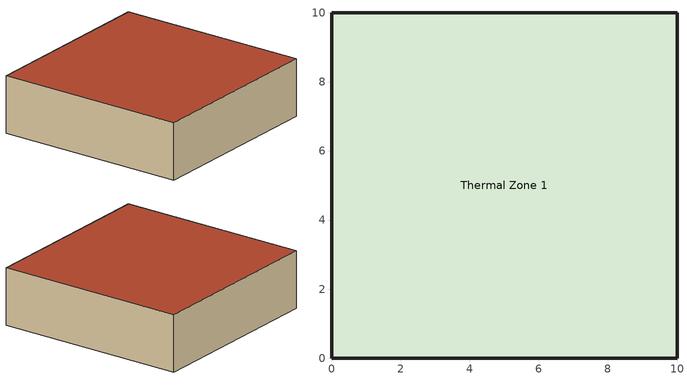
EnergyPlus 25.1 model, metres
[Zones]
Thermal Zone 1
 floor ground (Construction 1): 0,0 0,10 10,10 10,0 z0
 wall outside (Construction 1): 0,10 0,0 10,0 10,10 0,10 z0:3
 roof outside (Construction 1): 10,0 10,10 0,10 0,0 z3
[Building]
Building 1
[SizingPeriod:DesignDay] Day of Month=21; Humidity Condition Type=Wetbulb; Barometric Pressure {Pa}=99063; Rain Indicator=No; Snow Indicator=No; Daylight Saving Time Indicator=No; Solar Model Indicator=ASHRAEClearSky
Name | Month | Day Type | Maximum Dry-Bulb Temperature {C} | Daily Dry-Bulb Temperature Range {deltaC} | Wetbulb or DewPoint at Maximum Dry-Bulb {C} | Wind Speed {m/s} | Wind Direction {deg} | Sky Clearness
CHICAGO_IL_USA Annual Heating 99% Design Conditions DB | 1 | WinterDesignDay | -17.3 | 0 | -17.3 | 4.9 | 270 | 0
CHICAGO_IL_USA Annual Cooling 1% Design Conditions DB/MCWB | 7 | SummerDesignDay | 31.5 | 10.7 | 23 | 5.3 | 230 | 1
[Material]
Material 1: Roughness=Smooth; Thickness {m}=0.1; Conductivity {W/m-K}=0.1; Density {kg/m3}=0.1; Specific Heat {J/kg-K}=1400; Thermal Absorptance=0.9; Solar Absorptance=0.7; Visible Absorptance=0.7
[Construction]
Construction 1: Material 1
[Zone]
Thermal Zone 1: Multiplier=1; Part of Total Floor Area=Yes
[Space]
Space 1: Zone=Thermal Zone 1; Space Type=Space Type 1
[SpaceList]
Space Type 1: Space 1
[Lights]
Lights 1: Zone or ZoneList or Space or SpaceList=Space Type 1; Schedule=Always On Continuous; Design Level Calculation Method=LightingLevel; Lighting Level {W}=0; Fraction Replaceable=1
[ZoneControl:Thermostat]
Thermal Zone 1 Thermostat: Zone or ZoneList=Thermal Zone 1; Control Type Schedule=Thermal Zone 1 Thermostat Schedule; Control 1=Thermostat Setpoint Dual Setpoint 1; Temperature Difference Between Cutout And Setpoint {deltaC}=0
[ThermostatSetpoint:DualSetpoint]
Thermostat Setpoint Dual Setpoint 1: Heating Setpoint Temperature Schedule=Heating Sch; Cooling Setpoint Temperature Schedule=Cooling Sch
[ZoneHVAC:PackagedTerminalAirConditioner]
Zone HVAC Packaged Terminal Air Conditioner 1: Availability Schedule=Always On Discrete; Cooling Supply Air Flow Rate {m3/s}=Autosize; Heating Supply Air Flow Rate {m3/s}=Autosize; No Load Supply Air Flow Rate {m3/s}=Autosize; Cooling Outdoor Air Flow Rate {m3/s}=Autosize; Heating Outdoor Air Flow Rate {m3/s}=Autosize; No Load Outdoor Air Flow Rate {m3/s}=Autosize; Supply Air Fan=Fan On Off 1; Heating Coil=Coil Heating Electric 1; Cooling Coil=Coil System Cooling DX Heat Exchanger Assisted 1; Fan Placement=DrawThrough
[Fan:OnOff]
Fan On Off 1: Availability Schedule=Always On Discrete; Fan Total Efficiency=0.6; Pressure Rise {Pa}=300; Maximum Flow Rate {m3/s}=Autosize; Motor Efficiency=0.8; Motor In Airstream Fraction=1; Fan Power Ratio Function of Speed Ratio Curve=Fan On Off Power Curve; Fan Efficiency Ratio Function of Speed Ratio Curve=Fan On Off Efficiency Curve
[Coil:Heating:Electric]
Coil Heating Electric 1: Availability Schedule=Always Off Discrete; Efficiency=1; Nominal Capacity {W}=Autosize
[CoilSystem:Cooling:DX:HeatExchangerAssisted]
Coil System Cooling DX Heat Exchanger Assisted 1: Heat Exchanger=Heat Exchanger Air To Air Sensible And Latent 1; Cooling Coil=Coil Cooling DX Single Speed 1
[HeatExchanger:AirToAir:SensibleAndLatent]
Heat Exchanger Air To Air Sensible And Latent 1: Availability Schedule=Always On Discrete; Nominal Supply Air Flow Rate {m3/s}=Autosize; Sensible Effectiveness at 100% Heating Air Flow=0.76; Latent Effectiveness at 100% Heating Air Flow=0.68; Sensible Effectiveness at 100% Cooling Air Flow=0.76; Latent Effectiveness at 100% Cooling Air Flow=0.68; Nominal Electric Power {W}=0; Supply Air Outlet Temperature Control=No; Heat Exchanger Type=Plate; Frost Control Type=None; Threshold Temperature {C}=1.7; Economizer Lockout=Yes; Sensible Effectiveness of Heating Air Flow Curve=SenEffectivenessTable; Latent Effectiveness of Heating Air Flow Curve=LatEffectivenessTable; Sensible Effectiveness of Cooling Air Flow Curve=SenEffectivenessTable; Latent Effectiveness of Cooling Air Flow Curve=LatEffectivenessTable
[Coil:Cooling:DX:SingleSpeed]
Coil Cooling DX Single Speed 1: Availability Schedule=Always On Discrete; Gross Rated Total Cooling Capacity {W}=Autosize; Gross Rated Sensible Heat Ratio=Autosize; Gross Rated Cooling COP {W/W}=3; Rated Air Flow Rate {m3/s}=Autosize; Rated Evaporator Fan Power Per Volume Flow Rate 2017 {W/(m3/s)}=773.3; Rated Evaporator Fan Power Per Volume Flow Rate 2023 {W/(m3/s)}=934.4; Total Cooling Capacity Function of Temperature Curve=Curve Biquadratic 1; Total Cooling Capacity Function of Flow Fraction Curve=Curve Quadratic 1; Energy Input Ratio Function of Temperature Curve=Curve Biquadratic 2; Energy Input Ratio Function of Flow Fraction Curve=Curve Quadratic 2; Part Load Fraction Correlation Curve=Curve Quadratic 3; Minimum Outdoor Dry-Bulb Temperature for Compressor Operation {C}=-25; Nominal Time for Condensate Removal to Begin {s}=0; Ratio of Initial Moisture Evaporation Rate and Steady State Latent Capacity=0; Maximum Cycling Rate {cycles/hr}=0; Latent Capacity Time Constant {s}=0; Condenser Type=AirCooled; Evaporative Condenser Effectiveness=0; Evaporative Condenser Air Flow Rate {m3/s}=Autosize; Evaporative Condenser Pump Rated Power Consumption {W}=Autosize; Crankcase Heater Capacity {W}=0; Maximum Outdoor Dry-Bulb Temperature for Crankcase Heater Operation {C}=0; Basin Heater Capacity {W/K}=0; Basin Heater Setpoint Temperature {C}=10
[Zone equipment]
Thermal Zone 1: Zone HVAC Packaged Terminal Air Conditioner 1
[Sizing:Zone]
Thermal Zone 1: Zone Cooling Design Supply Air Temperature Input Method=SupplyAirTemperature; Zone Cooling Design Supply Air Temperature {C}=14; Zone Cooling Design Supply Air Temperature Difference {deltaC}=11.11; Zone Heating Design Supply Air Temperature Input Method=SupplyAirTemperature; Zone Heating Design Supply Air Temperature {C}=40; Zone Heating Design Supply Air Temperature Difference {deltaC}=11.11; Zone Cooling Design Supply Air Humidity Ratio {kgWater/kgDryAir}=0.0085; Zone Heating Design Supply Air Humidity Ratio {kgWater/kgDryAir}=0.008; Design Specification Outdoor Air Object=Thermal Zone 1 Zero air DSOA; Cooling Design Air Flow Method=DesignDay; Cooling Design Air Flow Rate {m3/s}=0; Cooling Minimum Air Flow per Zone Floor Area {m3/s-m2}=0.000762; Cooling Minimum Air Flow {m3/s}=0; Cooling Minimum Air Flow Fraction=0; Heating Design Air Flow Method=DesignDay; Heating Design Air Flow Rate {m3/s}=0; Heating Maximum Air Flow per Zone Floor Area {m3/s-m2}=0.002032; Heating Maximum Air Flow {m3/s}=0.141576; Heating Maximum Air Flow Fraction=0.3; Account for Dedicated Outdoor Air System=No; Zone Load Sizing Method=Sensible Load Only No Latent Load; Zone Latent Cooling Design Supply Air Humidity Ratio Input Method=HumidityRatioDifference; Zone Cooling Design Supply Air Humidity Ratio Difference {kgWater/kgDryAir}=0.005; Zone Latent Heating Design Supply Air Humidity Ratio Input Method=HumidityRatioDifference; Zone Humidification Design Supply Air Humidity Ratio Difference {kgWater/kgDryAir}=0.005
[DesignSpecification:OutdoorAir]
Thermal Zone 1 Zero air DSOA: Outdoor Air Method=Sum; Outdoor Air Flow per Person {m3/s-person}=0; Outdoor Air Flow per Zone Floor Area {m3/s-m2}=0; Outdoor Air Flow per Zone {m3/s}=0; Outdoor Air Flow Air Changes per Hour {1/hr}=0
[Schedule:Constant]
Name | Hourly Value
Always On Continuous; Always On Discrete | 1
Heating Sch; Always Off Discrete | 0
Cooling Sch | 18
[Schedule:Compact]
Thermal Zone 1 Thermostat Schedule: Through: 12/31, For: AllDays, Until: 24:00, 4
[Curve:Exponent]
Fan On Off Power Curve: Coefficient1 Constant=1; Coefficient2 Constant=0; Coefficient3 Constant=0; Minimum Value of x {BasedOnField A2}=0; Maximum Value of x {BasedOnField A2}=1
[Curve:Cubic]
Fan On Off Efficiency Curve: Coefficient1 Constant=1; Coefficient2 x=0; Coefficient3 x**2=0; Coefficient4 x**3=0; Minimum Value of x {BasedOnField A2}=0; Maximum Value of x {BasedOnField A2}=1
[Table:IndependentVariable]
airFlowRatio: Linear, Linear, 0, 10, Dimensionless, 0.75, 1
[Table:IndependentVariableList]
effectiveness_IndependentVariableList: airFlowRatio
[Table:Lookup]
SenEffectivenessTable: effectiveness_IndependentVariableList, DivisorOnly, 0.76, 0, 10, Dimensionless, 0.81, 0.76
LatEffectivenessTable: effectiveness_IndependentVariableList, DivisorOnly, 0.68, 0, 10, Dimensionless, 0.73, 0.68
[Curve:Biquadratic] Minimum Value of x {BasedOnField A2}=17; Maximum Value of x {BasedOnField A2}=22; Minimum Value of y {BasedOnField A3}=13; Maximum Value of y {BasedOnField A3}=46
Name | Coefficient1 Constant | Coefficient2 x | Coefficient3 x**2 | Coefficient4 y | Coefficient5 y**2 | Coefficient6 x*y
Curve Biquadratic 1 | 0.942588 | 0.00954335 | 0.00068377 | -0.0110427 | 5.249e-06 | -9.72e-06
Curve Biquadratic 2 | 0.342414 | 0.034885 | -0.0006237 | 0.00497722 | 0.000437951 | -0.000728028
[Curve:Quadratic]
Name | Coefficient1 Constant | Coefficient2 x | Coefficient3 x**2 | Minimum Value of x {BasedOnField A2} | Maximum Value of x {BasedOnField A2}
Curve Quadratic 1 | 0.8 | 0.2 | 0 | 0.5 | 1.5
Curve Quadratic 2 | 1.1552 | -0.1808 | 0.0256 | 0.5 | 1.5
Curve Quadratic 3 | 0.85 | 0.15 | 0 | 0 | 1
